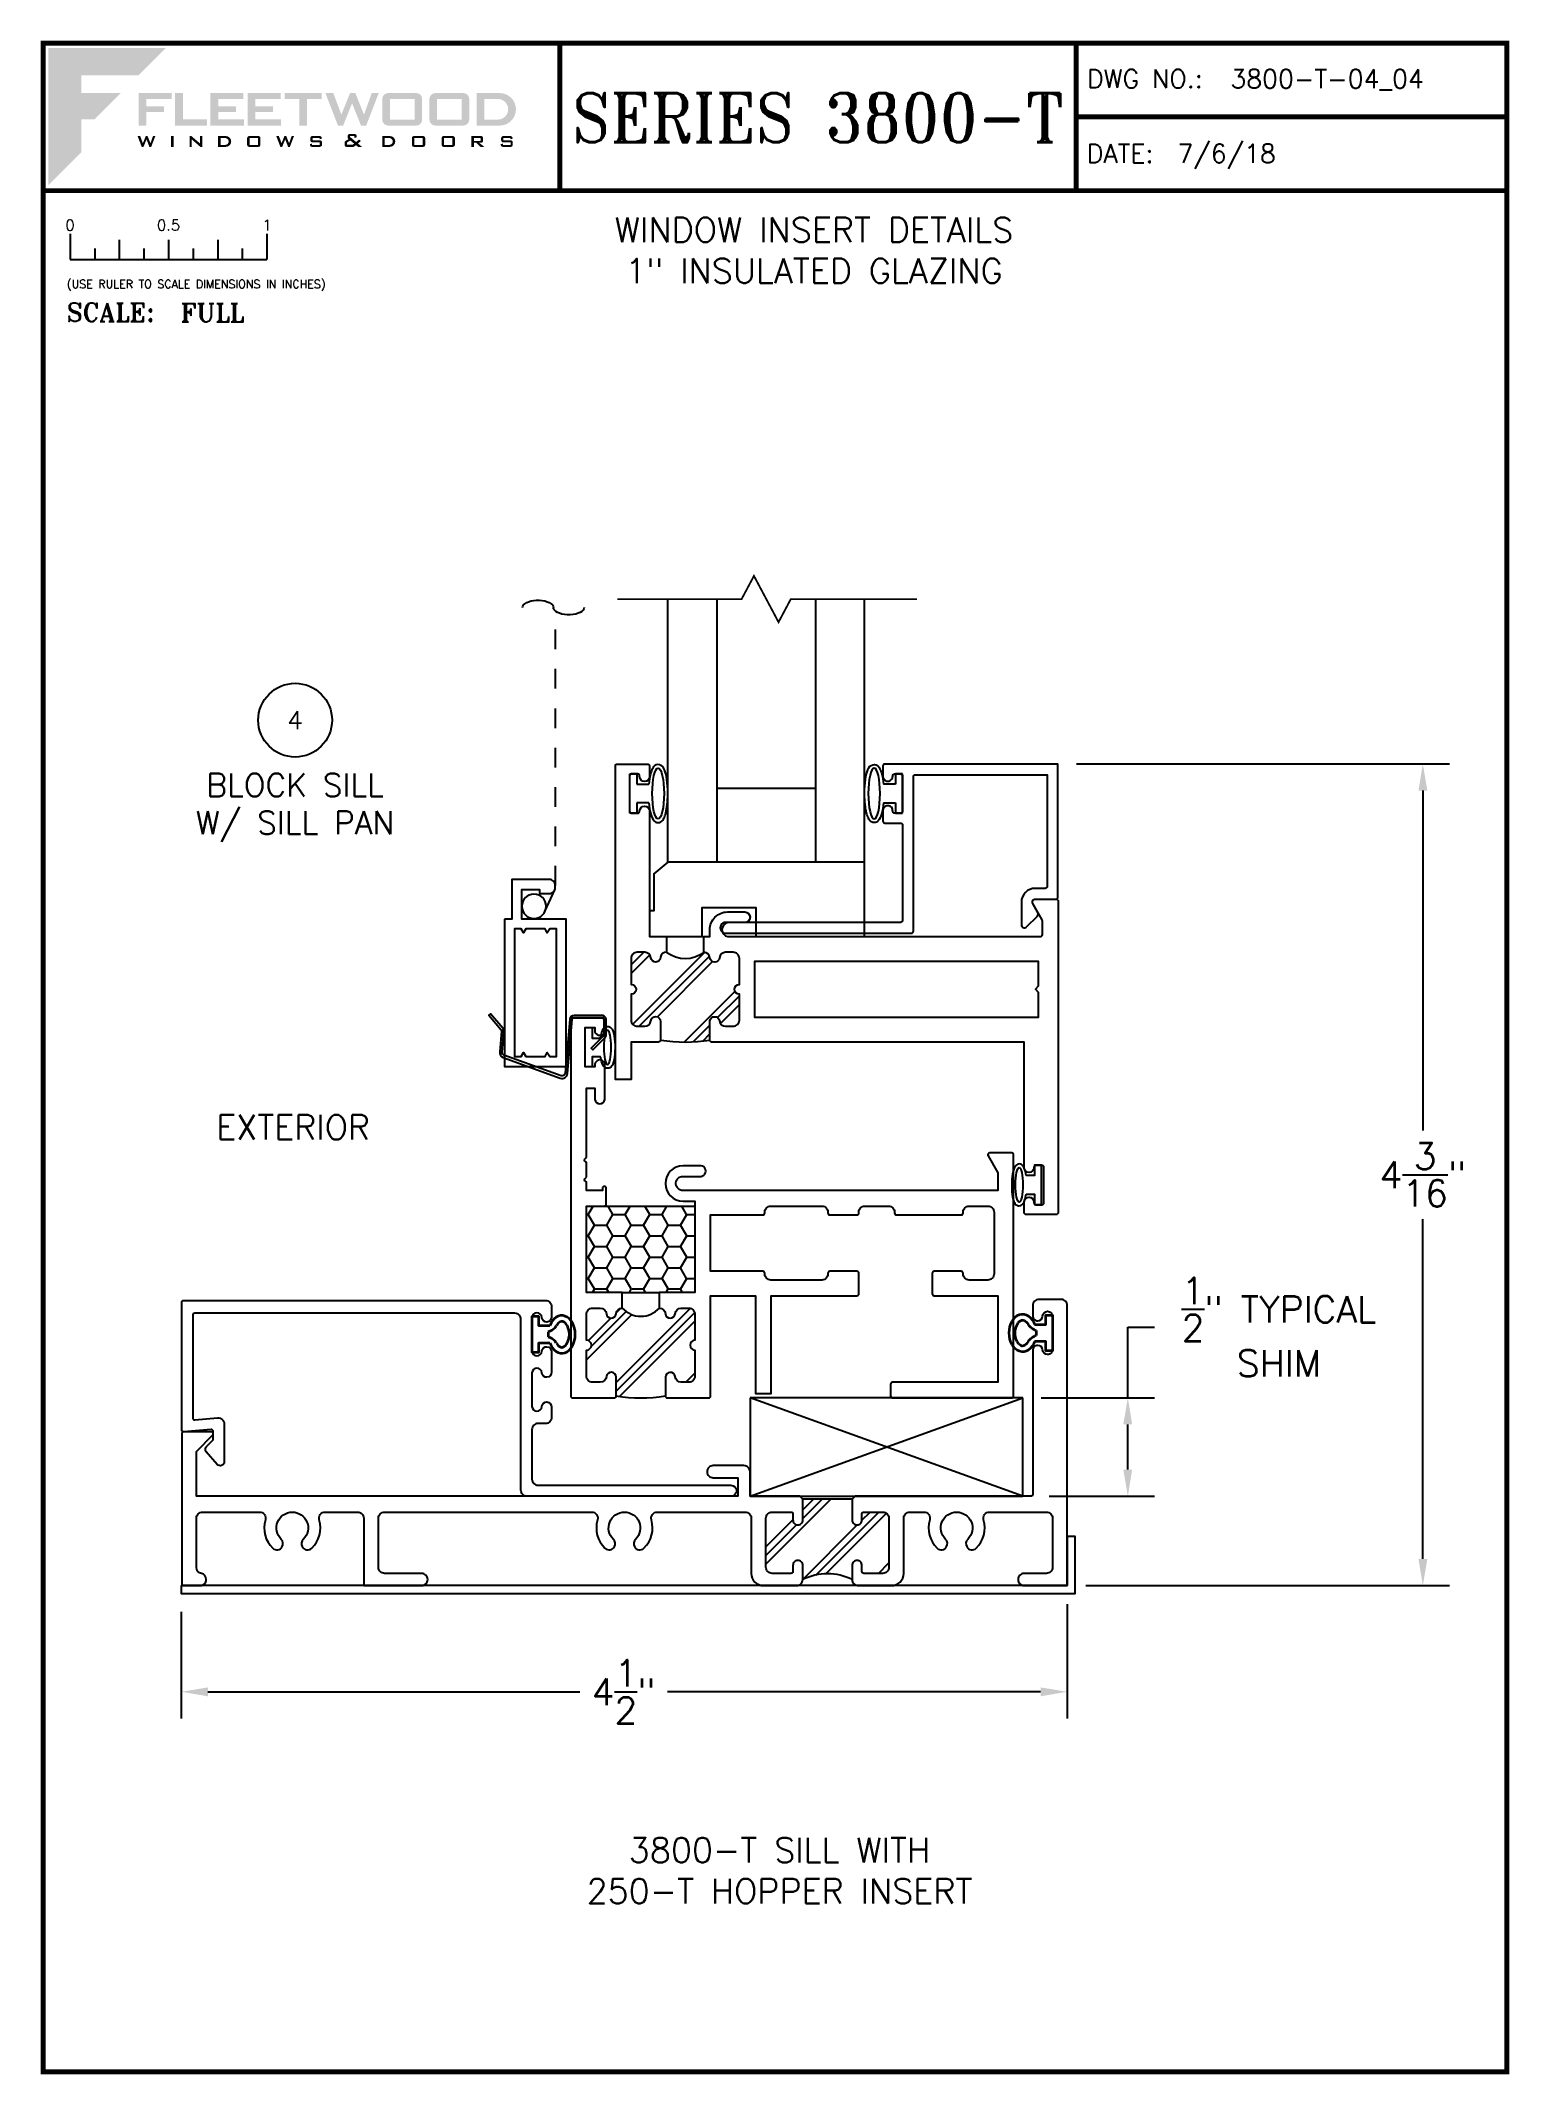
# Paper-space layout 'DETAIL 4' of a CAD drawing. Extents: x 0.3 to 7.8, y 0.1 to 10.4.
# The model-space entities are those that its viewports show. They can reach past a viewport. Long polylines and large blocks are cut down to what shows.
import ezdxf
from ezdxf.enums import TextEntityAlignment as Align

# ---------------------------------------------------------------- set-up
doc = ezdxf.new("R2010")
doc.units = 0
doc.header["$MEASUREMENT"] = 0
doc.linetypes.add('HIDDEN', pattern=[0.375, 0.25, -0.125])
doc.layers.get('0').update_dxf_attribs({"linetype": 'CONTINUOUS'})
doc.layers.get('Defpoints').update_dxf_attribs({"linetype": 'CONTINUOUS'})
for name, color, linetype in [('DIM', 7, 'CONTINUOUS'), ('FRAME', 1, 'CONTINUOUS'), ('GEOMETRY', 1, 'CONTINUOUS'), ('GLASS', 7, 'CONTINUOUS'), ('MISC', 7, 'CONTINUOUS'), ('SCREEN', 5, 'CONTINUOUS'), ('SCREEN_CLIP', 7, 'CONTINUOUS'), ('TEXT', 7, 'CONTINUOUS'), ('VENT', 5, 'CONTINUOUS')]:
    doc.layers.add(name, color=color, linetype=linetype)
doc.layers.add('PROFILE NUMBER', color=150, linetype='CONTINUOUS', lineweight=35)
doc.layers.add('VP', color=40, linetype='CONTINUOUS', plot=False)
doc.layers.get('VP').off()
doc.styles.add('ROMANS', font='romans')
doc.styles.add('ROMANT', font='romant')
doc.styles.add('SIMPLEX-094', font='simplex.shx', dxfattribs={"height": 0.094})
doc.styles.get("Standard").update_dxf_attribs({"font": 'simplex.shx'})
doc.dimstyles.new('FULL SCALE', dxfattribs={"dimscale": 0.75, "dimtxt": 0.18, "dimasz": 0.18, "dimexe": 0.18, "dimexo": 0.125, "dimgap": 0.09, "dimtad": 0, "dimtih": 1, "dimtoh": 1, "dimdec": 4, "dimzin": 0, "dimdsep": 46, "dimlunit": 4, "dimtxsty": 'Standard', "dimcen": 0.09, "dimadec": 0, "dimazin": 0, "dimtfac": 1, "dimtdec": 4, "dimtofl": 0, "dimtmove": 0, "dimatfit": 3, "dimfxl": 0, "dimtolj": 1, "dimtzin": 0, "dimarcsym": 0})

# ---------------------------------------------------------------- blocks, each defined once
blk = doc.blocks.new('*D76')
at = {"color": 0, "lineweight": -2}
for p, q in [((5.564, 6.773), (7.459, 6.773)), ((7.324, 6.638), (7.324, 4.91)), ((7.324, 2.732), (7.324, 4.46)), ((5.611, 2.597), (7.459, 2.597))]:
    blk.add_line(p, q, dxfattribs=at)
at = {"color": 0}
for points in [[(7.302, 6.638), (7.347, 6.638), (7.324, 6.773)], [(7.302, 2.732), (7.347, 2.732), (7.324, 2.597)]]:
    blk.add_solid(points, dxfattribs=at)
at = {"layer": 'Defpoints', "color": 0}
for p in [(5.47, 6.773), (7.324, 6.773), (5.517, 2.597)]:
    blk.add_point(p, dxfattribs=at)
at = {"color": 0, "insert": (7.324, 4.685), "char_height": 0.135, "attachment_point": 5}
blk.add_mtext('\\A1;4{\\H1.000000x;\\S3/16;}"', dxfattribs=at)
blk = doc.blocks.new('sectball')
blk.add_circle((0, 0), 0.125)
blk.add_attdef('NO', text='', height=0.062).set_placement((0, 0), align=Align.MIDDLE_CENTER)
for tag, p in [('LINE1', (0, -0.2588)), ('LINE2', (0, -0.3864)), ('LINE3', (0, -0.5214))]:
    blk.add_attdef(tag, text='', height=0.078).set_placement(p, align=Align.CENTER)
blk = doc.blocks.new('Fleetwood_Logo_6-10-15')
h = blk.add_hatch(color=154)
h.dxf.hatch_style = 1
h.paths.add_polyline_path([(0.2526, -0.0017), (0.0019, -0.0017), (0.0019, -0.2942), (0.0725, -0.2236), (0.0725, -0.1535), (0.1007, -0.1535), (0.1567, -0.0976), (0.0725, -0.0976), (0.0725, -0.0596), (0.1946, -0.0596)])
h = blk.add_hatch(color=251)
h.dxf.hatch_style = 1
h.paths.add_polyline_path([(0.2487, -0.1256), (0.2112, -0.1256), (0.2112, -0.1102), (0.2647, -0.1102), (0.2647, -0.0976), (0.1946, -0.0976), (0.1946, -0.1667), (0.2112, -0.1667), (0.2112, -0.1377), (0.2487, -0.1377)])
h = blk.add_hatch(color=251)
h.dxf.hatch_style = 1
h.paths.add_polyline_path([(0.2886, -0.0976), (0.272, -0.0976), (0.272, -0.1667), (0.3401, -0.1667), (0.3401, -0.1535), (0.2886, -0.1535)])
h = blk.add_hatch(color=251)
h.dxf.hatch_style = 1
h.paths.add_polyline_path([(0.4175, -0.0976), (0.3474, -0.0976), (0.3474, -0.1667), (0.4185, -0.1667), (0.4185, -0.1534), (0.364, -0.1534), (0.364, -0.1377), (0.4015, -0.1377), (0.4015, -0.1256), (0.364, -0.1256), (0.364, -0.1102), (0.4175, -0.1102)])
h = blk.add_hatch(color=251)
h.dxf.hatch_style = 1
h.paths.add_polyline_path([(0.4965, -0.0976), (0.4264, -0.0976), (0.4264, -0.1667), (0.4975, -0.1667), (0.4975, -0.1534), (0.443, -0.1534), (0.443, -0.1377), (0.4804, -0.1377), (0.4804, -0.1256), (0.443, -0.1256), (0.443, -0.1102), (0.4965, -0.1102)])
h = blk.add_hatch(color=251)
h.dxf.hatch_style = 1
h.paths.add_polyline_path([(0.5842, -0.0976), (0.5054, -0.0976), (0.5054, -0.1102), (0.5365, -0.1102), (0.5365, -0.1667), (0.5531, -0.1667), (0.5531, -0.1102), (0.5842, -0.1102)])
h = blk.add_hatch(color=251)
h.dxf.hatch_style = 1
h.paths.add_polyline_path([(0.6089, -0.0976), (0.5921, -0.0976), (0.6188, -0.1667), (0.63, -0.1667), (0.6489, -0.1192), (0.6679, -0.1667), (0.6789, -0.1667), (0.7056, -0.0976), (0.6908, -0.0976), (0.6742, -0.1433), (0.6558, -0.0976), (0.6446, -0.0976), (0.6261, -0.1433)])
h = blk.add_hatch(color=251)
h.dxf.hatch_style = 1
h.paths.add_polyline_path([(0.7853, -0.0976), (0.726, -0.0976, 0.414214), (0.7133, -0.1102), (0.7133, -0.154, 0.414214), (0.726, -0.1667), (0.7853, -0.1667, 0.414214), (0.798, -0.154), (0.798, -0.1102, 0.414214)])
h.paths.add_polyline_path([(0.7819, -0.1102), (0.7819, -0.154), (0.7294, -0.154), (0.7294, -0.1102)], flags=16)
h = blk.add_hatch(color=251)
h.dxf.hatch_style = 1
h.paths.add_polyline_path([(0.8856, -0.0976), (0.8262, -0.0976, 0.414214), (0.8136, -0.1102), (0.8136, -0.154, 0.414214), (0.8262, -0.1667), (0.8856, -0.1667, 0.414214), (0.8982, -0.154), (0.8982, -0.1102, 0.414214)])
h.paths.add_polyline_path([(0.8822, -0.1102), (0.8822, -0.154), (0.8296, -0.154), (0.8296, -0.1102)], flags=16)
h = blk.add_hatch(color=251)
h.dxf.hatch_style = 1
h.paths.add_polyline_path([(0.9632, -0.0976), (0.914, -0.0976), (0.914, -0.1667), (0.9632, -0.1667, 1)])
h.paths.add_polyline_path([(0.9301, -0.1102), (0.9593, -0.1102, -1), (0.9593, -0.154), (0.9301, -0.154)], flags=16)
h = blk.add_hatch(color=7)
h.dxf.hatch_style = 1
h.paths.add_polyline_path([(0.2301, -0.1891), (0.2251, -0.1891), (0.2196, -0.2043), (0.2134, -0.1891), (0.2097, -0.1891), (0.2035, -0.2043), (0.1978, -0.1891), (0.1922, -0.1891), (0.2011, -0.2121), (0.2048, -0.2121), (0.2112, -0.1963), (0.2175, -0.2121), (0.2212, -0.2121)])
h = blk.add_hatch(color=7)
h.dxf.hatch_style = 1
h.paths.add_polyline_path([(0.2691, -0.1891), (0.2637, -0.1891), (0.2637, -0.2118), (0.2637, -0.2121), (0.2691, -0.2121)])
h = blk.add_hatch(color=7)
h.dxf.hatch_style = 1
h.paths.add_polyline_path([(0.3077, -0.1964), (0.3259, -0.2121), (0.3298, -0.2121), (0.3298, -0.1891), (0.325, -0.1891), (0.325, -0.2047), (0.3067, -0.1891), (0.3029, -0.1891), (0.3029, -0.2121), (0.3077, -0.2121)])
h = blk.add_hatch(color=7)
h.dxf.hatch_style = 1
h.paths.add_polyline_path([(0.3801, -0.1891), (0.3637, -0.1891), (0.3637, -0.2121), (0.3801, -0.2121, 1)])
h.paths.add_polyline_path([(0.3691, -0.2079), (0.3691, -0.1933), (0.3788, -0.1933, -1), (0.3788, -0.2079)], flags=16)
h = blk.add_hatch(color=7)
h.dxf.hatch_style = 1
h.paths.add_polyline_path([(0.4537, -0.2079), (0.4537, -0.1933, 0.414214), (0.4495, -0.1891), (0.4297, -0.1891, 0.414214), (0.4255, -0.1933), (0.4255, -0.2079, 0.414214), (0.4297, -0.2121), (0.4495, -0.2121, 0.414214)])
h.paths.add_polyline_path([(0.4308, -0.2079), (0.4308, -0.1933), (0.4484, -0.1933), (0.4484, -0.2079)], flags=16)
h = blk.add_hatch(color=7)
h.dxf.hatch_style = 1
h.paths.add_polyline_path([(0.5253, -0.1891), (0.5203, -0.1891), (0.5148, -0.2043), (0.5087, -0.1891), (0.5049, -0.1891), (0.4988, -0.2043), (0.493, -0.1891), (0.4874, -0.1891), (0.4963, -0.2121), (0.5001, -0.2121), (0.5064, -0.1963), (0.5127, -0.2121), (0.5164, -0.2121)])
h = blk.add_hatch(color=7)
h.dxf.hatch_style = 1
h.paths.add_polyline_path([(0.5801, -0.1891), (0.5643, -0.1891, 0.414214), (0.56, -0.1933), (0.56, -0.1981, 0.414214), (0.5643, -0.2024), (0.58, -0.2024), (0.58, -0.2078), (0.5637, -0.2078), (0.5637, -0.2052), (0.5591, -0.2062), (0.5591, -0.2078, 0.414214), (0.5634, -0.2121), (0.5805, -0.2121, 0.414214), (0.5848, -0.2078), (0.5848, -0.2024, 0.414214), (0.5805, -0.1982), (0.5648, -0.1982), (0.5648, -0.193), (0.5798, -0.193), (0.5798, -0.1958), (0.5843, -0.1948), (0.5843, -0.1933, 0.414214)])
h = blk.add_hatch(color=7)
h.dxf.hatch_style = 1
h.paths.add_polyline_path([(0.645, -0.1913, -0.222262), (0.6447, -0.1906), (0.6447, -0.1892), (0.6535, -0.1892), (0.6535, -0.193), (0.6587, -0.1918), (0.6587, -0.189, 0.414214), (0.6544, -0.1847), (0.6437, -0.1847, 0.414214), (0.6394, -0.189), (0.6394, -0.1922, 0.222262), (0.6407, -0.1948), (0.6415, -0.1955), (0.6345, -0.1998, 0.260684), (0.6329, -0.2027), (0.6329, -0.2078, 0.414214), (0.6372, -0.2121), (0.6514, -0.2121, 0.17577), (0.6536, -0.2113), (0.657, -0.2085), (0.6614, -0.2121), (0.6699, -0.2121), (0.6613, -0.2049), (0.6676, -0.1997), (0.6637, -0.1964), (0.6574, -0.2017)])
h.paths.add_polyline_path([(0.6532, -0.2052), (0.6509, -0.2072, -0.17577), (0.6502, -0.2074), (0.6382, -0.2074), (0.6382, -0.2033, -0.260684), (0.6387, -0.2025), (0.6451, -0.1985)], flags=16)
h = blk.add_hatch(color=7)
h.dxf.hatch_style = 1
h.paths.add_polyline_path([(0.7294, -0.1891), (0.713, -0.1891), (0.713, -0.2121), (0.7294, -0.2121, 1)])
h.paths.add_polyline_path([(0.7184, -0.2079), (0.7184, -0.1933), (0.7281, -0.1933, -1), (0.7281, -0.2079)], flags=16)
h = blk.add_hatch(color=7)
h.dxf.hatch_style = 1
h.paths.add_polyline_path([(0.8045, -0.2079), (0.8045, -0.1933, 0.414214), (0.8003, -0.1891), (0.7805, -0.1891, 0.414214), (0.7763, -0.1933), (0.7763, -0.2079, 0.414214), (0.7805, -0.2121), (0.8003, -0.2121, 0.414214)])
h.paths.add_polyline_path([(0.7816, -0.2079), (0.7816, -0.1933), (0.7992, -0.1933), (0.7992, -0.2079)], flags=16)
h = blk.add_hatch(color=7)
h.dxf.hatch_style = 1
h.paths.add_polyline_path([(0.8678, -0.2079), (0.8678, -0.1933, 0.414214), (0.8636, -0.1891), (0.8438, -0.1891, 0.414214), (0.8396, -0.1933), (0.8396, -0.2079, 0.414214), (0.8438, -0.2121), (0.8636, -0.2121, 0.414214)])
h.paths.add_polyline_path([(0.8449, -0.2079), (0.8449, -0.1933), (0.8624, -0.1933), (0.8624, -0.2079)], flags=16)
h = blk.add_hatch(color=7)
h.dxf.hatch_style = 1
h.paths.add_polyline_path([(0.9277, -0.1993), (0.9277, -0.1933, 0.414214), (0.9235, -0.1891), (0.9028, -0.1891), (0.9028, -0.2121), (0.9082, -0.2121), (0.9082, -0.2035), (0.9131, -0.2035), (0.9224, -0.2121), (0.9303, -0.2121), (0.9197, -0.2035), (0.9235, -0.2035, 0.414214)])
h.paths.add_polyline_path([(0.9082, -0.1993), (0.9082, -0.1933), (0.9214, -0.1933, -0.414214), (0.9224, -0.1943), (0.9224, -0.1983, -0.414214), (0.9214, -0.1993)], flags=16)
h = blk.add_hatch(color=7)
h.dxf.hatch_style = 1
h.paths.add_polyline_path([(0.9867, -0.1982), (0.971, -0.1982), (0.971, -0.193), (0.9859, -0.193), (0.9859, -0.1958), (0.9905, -0.1948), (0.9905, -0.1933, 0.414214), (0.9863, -0.1891), (0.9705, -0.1891, 0.414214), (0.9662, -0.1933), (0.9662, -0.1981, 0.414214), (0.9705, -0.2024), (0.9862, -0.2024), (0.9862, -0.2078), (0.9699, -0.2078), (0.9699, -0.2052), (0.9653, -0.2062), (0.9653, -0.2078, 0.414214), (0.9696, -0.2121), (0.9867, -0.2121, 0.414214), (0.991, -0.2078), (0.991, -0.2024, 0.414214)])
blk = doc.blocks.new('A-SIZE_P')
at = {"const_width": 0.025}
blk.add_lwpolyline([(0.313, 0.125), (7.751, 0.125), (7.751, 10.437), (0.313, 10.437)], close=True, dxfattribs=at)
for points in [[(2.938, 10.437), (2.938, 9.687)], [(5.563, 10.437), (5.563, 9.687)], [(5.563, 10.062), (7.751, 10.062)], [(0.313, 9.687), (7.751, 9.687)]]:
    blk.add_lwpolyline(points, dxfattribs=at)
at = {"xscale": 2.387023416083395, "yscale": 2.387023416083395, "zscale": 2.387023416083395}
blk.add_blockref('Fleetwood_Logo_6-10-15', (0.334, 10.416), dxfattribs=at)
for s, style, p in [('DWG NO.:', 'SIMPLEX-094', (5.617, 10.209)), ('DATE:', 'SIMPLEX-094', (5.616, 9.829)), ('SCALE:', 'ROMANT', (0.433, 9.022))]:
    blk.add_text(s, height=0.094, dxfattribs=dict(style=style)).set_placement(p)
for tag, p, style in [('DWG_NO', (6.346, 10.209), 'SIMPLEX-094'), ('DATE', (6.077, 9.829), 'SIMPLEX-094'), ('SCALE', (1.011, 9.02), 'ROMANT')]:
    blk.add_attdef(tag, p, '', height=0.094, dxfattribs=dict(style=style))
for tag, height, style, width, p, p2 in [('DWG_NO_F', 0.094, 'SIMPLEX-094', 1.745692, (6.347, 10.209), (7.683, 10.209)), ('PRODUCT', 0.25, 'ROMANT', 1.390728, (3.001, 9.934), (5.5, 9.934))]:
    blk.add_attdef(tag, text='', height=height, dxfattribs=dict(style=style, width=width)).set_placement(p, p2, align=Align.FIT)
blk = doc.blocks.new('Full')
for p, q in [((0.137, -0.219), (0.137, -0.35)), ((0.262, -0.294), (0.262, -0.35)), ((0.387, -0.249), (0.387, -0.35)), ((0.512, -0.294), (0.512, -0.35)), ((0.637, -0.249), (0.637, -0.35)), ((0.762, -0.294), (0.762, -0.35)), ((0.887, -0.249), (0.887, -0.35)), ((1.012, -0.294), (1.012, -0.35)), ((1.137, -0.219), (1.137, -0.35)), ((0.137, -0.35), (1.137, -0.35))]:
    blk.add_line(p, q)
for s, p in [('0', (0.137, -0.219)), ('0.5', (0.637, -0.219)), ('1', (1.137, -0.219))]:
    blk.add_text(s, height=0.055).set_placement(p, align=Align.BOTTOM_CENTER)
at = {"style": 'ROMANS'}
blk.add_text('(USE RULER TO SCALE DIMENSIONS IN INCHES)', height=0.04115, dxfattribs=at).set_placement((0.12, -0.495))
blk = doc.blocks.new('*D128')
at = {"color": 0, "lineweight": -2}
for p, q in [((5.825, 3.551), (5.825, 3.911)), ((5.825, 3.911), (5.96, 3.911)), ((5.385, 3.551), (5.96, 3.551)), ((5.825, 3.186), (5.825, 3.416)), ((5.426, 3.051), (5.96, 3.051))]:
    blk.add_line(p, q, dxfattribs=at)
at = {"color": 0}
for points in [[(5.802, 3.416), (5.847, 3.416), (5.825, 3.551)], [(5.802, 3.186), (5.847, 3.186), (5.825, 3.051)]]:
    blk.add_solid(points, dxfattribs=at)
at = {"layer": 'Defpoints', "color": 0}
for p in [(5.291, 3.551), (5.825, 3.551), (5.332, 3.051)]:
    blk.add_point(p, dxfattribs=at)
at = {"color": 0, "insert": (6.593, 3.911), "char_height": 0.135, "attachment_point": 5}
blk.add_mtext('\\A1;{\\H1.000000x;\\S1/2;}" TYPICAL\\PSHIM', dxfattribs=at)
blk = doc.blocks.new('*D129')
at = {"color": 0, "lineweight": -2}
for p, q in [((5.517, 2.503), (5.517, 1.922)), ((1.015, 2.463), (1.015, 1.922)), ((1.15, 2.057), (3.041, 2.057)), ((5.382, 2.057), (3.485, 2.057))]:
    blk.add_line(p, q, dxfattribs=at)
at = {"color": 0}
for points in [[(1.15, 2.079), (1.15, 2.034), (1.015, 2.057)], [(5.382, 2.079), (5.382, 2.034), (5.517, 2.057)]]:
    blk.add_solid(points, dxfattribs=at)
at = {"layer": 'Defpoints', "color": 0}
for p in [(5.517, 2.597), (1.015, 2.557), (5.517, 2.057)]:
    blk.add_point(p, dxfattribs=at)
at = {"color": 0, "insert": (3.263, 2.057), "char_height": 0.135, "attachment_point": 5}
blk.add_mtext('\\A1;4{\\H1.000000x;\\S1/2;}"', dxfattribs=at)
blk = doc.blocks.new('*U93')
at = {"layer": 'GEOMETRY'}
blk.add_lwpolyline([(1.607, 19.51), (1.563, 19.51), (1.563, 19.458), (1.528, 19.458), (1.528, 19.658), (1.563, 19.658), (1.563, 19.605), (1.607, 19.605)], dxfattribs=at)
at = {"layer": 'GEOMETRY', "extrusion": (0, 0, -1)}
blk.add_ellipse((1.642, 19.558), major_axis=(0, 0.0875), ratio=0.216465, dxfattribs=at)
at = {"layer": 'GEOMETRY'}
blk.add_open_spline([(1.607, 19.605), (1.609, 19.62), (1.612, 19.632), (1.618, 19.649), (1.621, 19.656), (1.634, 19.663), (1.638, 19.664), (1.642, 19.664), (1.652, 19.664), (1.659, 19.658), (1.666, 19.649), (1.668, 19.644), (1.675, 19.624), (1.678, 19.606), (1.682, 19.545), (1.679, 19.499), (1.666, 19.466), (1.663, 19.46), (1.647, 19.45), (1.635, 19.451), (1.622, 19.46), (1.62, 19.465), (1.612, 19.479), (1.61, 19.491), (1.607, 19.507), (1.607, 19.509), (1.607, 19.51)], degree=3, knots=[5.253202, 5.253202, 5.253202, 5.253202, 5.797173, 5.797173, 6.160155, 6.160155, 6.283185, 6.283185, 6.283185, 6.559914, 6.559914, 6.836642, 6.836642, 7.54361, 7.54361, 8.941834, 8.941834, 9.296554, 9.296554, 9.572552, 9.572552, 9.848549, 9.848549, 10.398843, 10.398843, 10.454782, 10.454782, 10.454782, 10.454782], dxfattribs=at)
blk = doc.blocks.new('05P72-BLOCK-IG')
h = blk.add_hatch()
h.set_pattern_fill('HONEY', scale=0.5, style=0)
h.paths.add_polyline_path([(0.544, -0.957), (0.083, -0.957), (-0.007, -0.957), (-0.007, -1.396), (0.174, -1.396), (0.363, -1.396), (0.544, -1.396)])
h = blk.add_hatch()
h.set_pattern_fill('PLAST', angle=225, style=0)
h.paths.add_polyline_path([(0.544, -1.689, -1), (0.544, -1.639), (0.544, -1.507, 0.414214), (0.513, -1.476), (0.474, -1.476, 0.38311), (0.443, -1.504, -0.898027), (0.394, -1.504, 0.38311), (0.363, -1.476, -0.436275), (0.174, -1.476, 0.38311), (0.143, -1.504, -0.898027), (0.094, -1.504, 0.38311), (0.063, -1.476), (0.024, -1.476, 0.414214), (-0.007, -1.507), (-0.007, -1.639, -1), (-0.007, -1.689), (-0.007, -1.821, 0.414214), (0.024, -1.852), (0.063, -1.852, 0.38311), (0.094, -1.824, -0.947716), (0.144, -1.827), (0.144, -1.922, 0.08), (0.394, -1.922), (0.394, -1.827, -0.947716), (0.443, -1.824, 0.38311), (0.474, -1.852), (0.513, -1.852, 0.414214), (0.544, -1.821)])
at = {"color": 7}
for p, q in [((0.083, -0.957), (0.544, -0.957)), ((0.174, -1.396), (0.363, -1.396))]:
    blk.add_line(p, q, dxfattribs=at)
for points in [[(0.144, -1.827, 0.947716), (0.094, -1.824, -0.38311), (0.063, -1.852), (0.024, -1.852, -0.414214), (-0.007, -1.821), (-0.007, -1.689, 1), (-0.007, -1.639), (-0.007, -1.507, -0.414214), (0.024, -1.476), (0.063, -1.476, -0.38311), (0.094, -1.504, 0.898027), (0.143, -1.504, -0.38311), (0.174, -1.476), (0.174, -1.396), (-0.007, -1.396), (-0.007, -0.957), (0.083, -0.957, 0.414214), (0.093, -0.947), (0.093, -0.867, 0.414214), (0.083, -0.857), (0.083, -0.857, 0.414214), (0.074, -0.867), (0.074, -0.877), (-0.007, -0.877), (-0.007, -0.838, 0.317837), (-0.01, -0.833, -0.707107), (-0.01, -0.814, 0.317837), (-0.007, -0.81), (-0.007, -0.738, 0.317837), (-0.01, -0.733, -0.707107), (-0.01, -0.714, 0.317837), (-0.007, -0.71), (-0.007, -0.357), (0.036, -0.357), (0.036, -0.416, 0.850302), (0.086, -0.416), (0.086, -0.244, 1.19356), (0.036, -0.244), (0.036, -0.25), (-0.013, -0.25), (-0.013, -0.05), (0.036, -0.05), (0.036, -0.074, 0.596863), (0.086, -0.074), (0.086, -0.01, 0.414214), (0.077, 0), (-0.077, 0, 0.414214), (-0.087, -0.01), (-0.087, -1.922, 0.414214), (-0.077, -1.932), (0.134, -1.932, 0.414214), (0.144, -1.922)], [(1.377, -0.992), (1.377, -0.988, -0.414214), (1.407, -0.957), (1.528, -0.957, -0.414214), (1.559, -0.988), (1.559, -0.992, 0.414214), (1.569, -1.002), (1.897, -1.002, 0.414214), (1.907, -0.992), (1.907, -0.988, -0.414214), (1.937, -0.957), (2.033, -0.957, -0.414214), (2.064, -0.988), (2.064, -1.302, -0.414214), (2.033, -1.333), (1.937, -1.333, -0.414214), (1.907, -1.302), (1.907, -1.298, 0.414214), (1.897, -1.288), (1.76, -1.288, 0.414214), (1.75, -1.298), (1.75, -1.403, 0.414214), (1.76, -1.413), (2.083, -1.413), (2.083, -1.852), (1.548, -1.852, 0.414214), (1.538, -1.862), (1.538, -1.922, 0.414214), (1.548, -1.932), (2.154, -1.932, 0.414214), (2.163, -1.922), (2.163, -0.697, 0.414214), (2.154, -0.687), (2.042, -0.687, 0.57735), (2.034, -0.702), (2.083, -0.788), (2.083, -0.877), (0.476, -0.877, -0.806722), (0.476, -0.806), (0.567, -0.806, 1.178959), (0.567, -0.752), (0.484, -0.752, 1), (0.484, -0.932), (0.544, -0.932), (0.544, -1.396), (0.363, -1.396), (0.363, -1.476, -0.38311), (0.394, -1.504, 0.898027), (0.443, -1.504, -0.38311), (0.474, -1.476), (0.513, -1.476, -0.414214), (0.544, -1.507), (0.544, -1.639, 1), (0.544, -1.689), (0.544, -1.821, -0.414214), (0.513, -1.852), (0.474, -1.852, -0.38311), (0.443, -1.824, 0.947716), (0.394, -1.827), (0.394, -1.922, 0.414214), (0.404, -1.932), (0.614, -1.932, 0.414214), (0.624, -1.922), (0.624, -1.413), (0.851, -1.413), (0.851, -1.909), (0.931, -1.909), (0.931, -1.413), (1.367, -1.413, 0.414214), (1.377, -1.403), (1.377, -1.298, 0.414214), (1.367, -1.288), (1.23, -1.288, 0.414214), (1.22, -1.298), (1.22, -1.302, -0.414214), (1.19, -1.333), (0.929, -1.333, -0.414214), (0.899, -1.302), (0.899, -1.298, 0.414214), (0.889, -1.288), (0.624, -1.288), (0.624, -1.002), (0.889, -1.002, 0.414214), (0.899, -0.992), (0.899, -0.988, -0.414214), (0.929, -0.957), (1.19, -0.957, -0.414214), (1.22, -0.988), (1.22, -0.992, 0.414214), (1.23, -1.002), (1.367, -1.002, 0.414214)]]:
    blk.add_lwpolyline(points, format="xyb", close=True)
for centre, radius, start, end in [((0.269, -1.388), 0.129, 222.8591, 317.1409), ((0.269, -1.146), 0.786, 260.8522, 279.1478)]:
    blk.add_arc(centre, radius, start, end, dxfattribs=at)
blk = doc.blocks.new('05P11-Z-BAR')
h = blk.add_hatch()
h.set_pattern_fill('PLAST', angle=45, style=0)
h.set_pattern_definition([(45, (-0.3846, -1e-07), (-0.176777, 0.176777), []), (45, (-0.4067, 0.0221), (-0.176777, 0.176777), []), (45, (-0.4288, 0.0442), (-0.176777, 0.176777), [])])
h.paths.add_polyline_path([(0.006, 1.12, -0.414214), (-0.018, 1.145, -0.414214), (0.006, 1.17), (0.006, 1.302, 0.414214), (-0.025, 1.333), (-0.063, 1.333, 0.38311), (-0.094, 1.305, -0.947716), (-0.143, 1.308), (-0.143, 1.403, 0.087329), (-0.394, 1.403), (-0.394, 1.308, -1), (-0.443, 1.308, 0.352985), (-0.473, 1.333), (-0.512, 1.333, 0.414214), (-0.544, 1.302), (-0.544, 1.17, -0.414214), (-0.518, 1.145, -0.414214), (-0.544, 1.12), (-0.544, 0.988, 0.414214), (-0.512, 0.957), (-0.474, 0.957, 0.38311), (-0.443, 0.985, -0.898027), (-0.394, 0.985, 0.38311), (-0.363, 0.957, -0.325577), (-0.174, 0.957, 0.363634), (-0.143, 0.982, -0.947716), (-0.094, 0.985, 0.38311), (-0.063, 0.957), (-0.025, 0.957, 0.414214), (0.006, 0.988)])
blk.add_line((-0.087, 0.877), (-0.087, 0.877))
for points in [[(-2.164, 2.28, -0.414214), (-2.154, 2.29), (-2.001, 2.29, -0.414214), (-1.991, 2.28), (-1.991, 2.226, -1), (-2.041, 2.226), (-2.041, 2.23, 0.414214), (-2.051, 2.24), (-2.081, 2.24, 0.414214), (-2.091, 2.23), (-2.091, 2.05, 0.414214), (-2.081, 2.04), (-2.051, 2.04, 0.414214), (-2.041, 2.05), (-2.041, 2.051, -1), (-1.991, 2.051), (-1.991, 1.413), (-0.403, 1.413, -0.414214), (-0.394, 1.403), (-0.394, 1.306, -0.888834), (-0.443, 1.306, 0.377258), (-0.474, 1.333), (-0.512, 1.333, 0.414214), (-0.544, 1.302), (-0.544, 1.17, -1), (-0.544, 1.12), (-0.544, 0.988, 0.414214), (-0.512, 0.957), (-0.474, 0.957, 0.383109), (-0.443, 0.985, -0.898027), (-0.394, 0.985, 0.38311), (-0.363, 0.957), (-0.363, 0.877), (-0.394, 0.877), (-0.394, 0.842, -0.414214), (-0.483, 0.752), (-0.571, 0.752, -1), (-0.571, 0.806), (-0.486, 0.806, 0.859155), (-0.486, 0.877), (-2.074, 0.877, 0.414214), (-2.084, 0.867), (-2.084, 0.797, 0.131652), (-2.082, 0.792), (-2.035, 0.709, -0.577353), (-2.048, 0.687), (-2.154, 0.687, -0.414214), (-2.164, 0.697), (-2.164, 2.28)], [(-0.025, 0.957, 0.414214), (0.006, 0.988), (0.006, 1.12, -1), (0.006, 1.17), (0.006, 1.302, 0.414214), (-0.025, 1.333), (-0.063, 1.333, 0.38311), (-0.094, 1.305, -0.947716), (-0.143, 1.308), (-0.143, 1.403, -0.414214), (-0.133, 1.413), (0.006, 1.413), (0.006, 1.603), (0.086, 1.603), (0.086, 0.01, -0.414214), (0.077, 0), (-0.077, 0, -0.414214), (-0.087, 0.01), (-0.087, 0.064, -1), (-0.037, 0.064), (-0.037, 0.06, 0.414214), (-0.027, 0.05), (0.003, 0.05, 0.414214), (0.014, 0.06), (0.014, 0.24, 0.414214), (0.003, 0.25), (-0.027, 0.25, 0.414214), (-0.037, 0.24), (-0.037, 0.239, -1), (-0.087, 0.239), (-0.087, 0.877), (-0.174, 0.877), (-0.174, 0.957, 0.363634), (-0.143, 0.982, -0.947716), (-0.094, 0.985, 0.38311), (-0.063, 0.957), (-0.025, 0.957)]]:
    blk.add_lwpolyline(points, format="xyb")
blk.add_lwpolyline([(-2.063, 1.16), (-2.063, 1.288), (-0.623, 1.288), (-0.623, 1.002), (-2.063, 1.002), (-2.063, 1.129), (-2.048, 1.145)], close=True)
at = {"color": 7}
for centre, radius, start, end in [((-0.269, 0.638), 0.775, 80.7195, 99.2805), ((-0.269, 0.828), 0.16, 53.9319, 126.0681)]:
    blk.add_arc(centre, radius, start, end, dxfattribs=at)
blk = doc.blocks.new('*U92')
at = {"layer": 'GEOMETRY'}
blk.add_lwpolyline([(1.45, 19.51), (1.493, 19.51), (1.493, 19.458), (1.528, 19.458), (1.528, 19.658), (1.493, 19.658), (1.493, 19.605), (1.45, 19.605)], dxfattribs=at)
blk.add_ellipse((1.415, 19.558), major_axis=(0, 0.0875), ratio=0.216465, dxfattribs=at)
blk.add_open_spline([(1.45, 19.605), (1.448, 19.62), (1.445, 19.632), (1.438, 19.649), (1.436, 19.656), (1.423, 19.663), (1.419, 19.664), (1.415, 19.664), (1.405, 19.664), (1.398, 19.658), (1.391, 19.649), (1.389, 19.644), (1.382, 19.624), (1.379, 19.606), (1.375, 19.545), (1.377, 19.499), (1.391, 19.466), (1.393, 19.46), (1.409, 19.45), (1.422, 19.451), (1.435, 19.46), (1.437, 19.465), (1.444, 19.479), (1.447, 19.491), (1.449, 19.507), (1.45, 19.509), (1.45, 19.51)], degree=3, knots=[5.253202, 5.253202, 5.253202, 5.253202, 5.797173, 5.797173, 6.160155, 6.160155, 6.283185, 6.283185, 6.283185, 6.559914, 6.559914, 6.836642, 6.836642, 7.54361, 7.54361, 8.941834, 8.941834, 9.296554, 9.296554, 9.572552, 9.572552, 9.848549, 9.848549, 10.398843, 10.398843, 10.454782, 10.454782, 10.454782, 10.454782], dxfattribs=at)
blk = doc.blocks.new('05P09-1in_GLASS_STOP')
for p, q in [((-1.338, 0.25), (-1.373, 0.25)), ((-1.373, 0.25), (-1.373, 0.05)), ((-1.338, 0.197), (-1.338, 0.25)), ((-0.022, 0.197), (-0.022, 0.25)), ((-0.022, 0.25), (0.013, 0.25)), ((0.013, 0.25), (0.013, 0.05)), ((-1.276, 0.197), (-1.338, 0.197)), ((-0.084, 0.197), (-0.022, 0.197)), ((-1.373, 0.05), (-1.338, 0.05)), ((-1.338, 0.05), (-1.338, 0.102)), ((-1.338, 0.102), (-1.276, 0.102)), ((-0.022, 0.102), (-0.084, 0.102)), ((-0.022, 0.05), (-0.022, 0.102)), ((0.013, 0.05), (-0.022, 0.05))]:
    blk.add_line(p, q)
blk.add_lwpolyline([(-2.035, 0.709, -0.57735), (-2.047, 0.687), (-2.153, 0.687, 0.414214), (-2.163, 0.677), (-2.163, 0), (-1.283, 0, 0.414214), (-1.273, 0.01), (-1.273, 0.062, 0.414214), (-1.298, 0.087, 0.435311), (-1.323, 0.061, -0.435311), (-1.333, 0.05), (-1.363, 0.05, -0.414214), (-1.373, 0.06), (-1.373, 0.24, -0.414214), (-1.363, 0.25), (-1.333, 0.25, -0.435311), (-1.323, 0.239, 0.435311), (-1.298, 0.212, 0.414214), (-1.273, 0.237), (-1.273, 0.29, 0.414214), (-1.283, 0.3), (-1.363, 0.3, -0.414214), (-1.373, 0.31), (-1.373, 0.795, -0.414214), (-1.363, 0.805), (-0.474, 0.805, 0.414214), (-0.447, 0.832), (-0.447, 0.833, 0.414214), (-0.474, 0.86), (-1.418, 0.86, 0.414214), (-1.428, 0.85), (-1.428, 0.065, -0.414214), (-1.438, 0.055), (-2.108, 0.055), (-2.108, 0.622, -0.414214), (-2.098, 0.632), (-2.047, 0.632, 0.414214), (-1.977, 0.702), (-1.977, 0.817, 0.668179), (-2.003, 0.828), (-2.058, 0.773, 0.339454), (-2.06, 0.755)], format="xyb", close=True)
at = {"extrusion": (0, 0, -1)}
blk.add_ellipse((-1.229, 0.15), major_axis=(0, 0.129), ratio=0.232303, dxfattribs=at)
blk.add_ellipse((-0.131, 0.15), major_axis=(0, 0.129), ratio=0.232303)
for points in [[(-1.276, 0.197), (-1.274, 0.219), (-1.271, 0.239), (-1.262, 0.269), (-1.258, 0.28), (-1.245, 0.294), (-1.237, 0.298), (-1.229, 0.298), (-1.218, 0.298), (-1.21, 0.292), (-1.201, 0.279), (-1.197, 0.272), (-1.187, 0.244), (-1.183, 0.215), (-1.178, 0.136), (-1.182, 0.085), (-1.194, 0.034), (-1.198, 0.022), (-1.214, 0.005), (-1.228, 0), (-1.249, 0.008), (-1.254, 0.016), (-1.262, 0.032), (-1.265, 0.041), (-1.272, 0.067), (-1.274, 0.084), (-1.276, 0.102)], [(-0.084, 0.197), (-0.086, 0.219), (-0.089, 0.239), (-0.098, 0.269), (-0.102, 0.28), (-0.115, 0.294), (-0.123, 0.298), (-0.131, 0.298), (-0.142, 0.298), (-0.15, 0.292), (-0.159, 0.279), (-0.163, 0.272), (-0.173, 0.244), (-0.177, 0.215), (-0.182, 0.136), (-0.178, 0.085), (-0.166, 0.034), (-0.162, 0.022), (-0.146, 0.005), (-0.132, 0), (-0.111, 0.008), (-0.106, 0.016), (-0.098, 0.032), (-0.095, 0.041), (-0.088, 0.067), (-0.086, 0.084), (-0.084, 0.102)]]:
    blk.add_open_spline(points, degree=3, knots=[5.075676, 5.075676, 5.075676, 5.075676, 5.596595, 5.596595, 6.055763, 6.055763, 6.283185, 6.283185, 6.283185, 6.572914, 6.572914, 6.862642, 6.862642, 7.608886, 7.608886, 8.676451, 8.676451, 9.18434, 9.18434, 9.518242, 9.518242, 9.852144, 9.852144, 10.186046, 10.186046, 10.631436, 10.631436, 10.631436, 10.631436])
blk = doc.blocks.new('114-FLAT_SCREEN')
blk.add_line((0.142, 0.603), (0.142, 0.602))
at = {"linetype": 'HIDDEN'}
blk.add_line((0.194, 0.481), (0.144, 0.59), dxfattribs=at)
blk.add_lwpolyline([(0.399, 0.442), (0.399, -0.307), (0.087, -0.307), (0.087, 0.442), (0.312, 0.442), (0.312, 0.593), (0.222, 0.593), (0.222, 0.572), (0.172, 0.572, -0.414214), (0.142, 0.602), (0.142, 0.613, -0.414214), (0.172, 0.643), (0.362, 0.643), (0.362, 0.442)], format="xyb", close=True)
blk.add_lwpolyline([(0.292, -0.257), (0.193, -0.257), (0.182, -0.237), (0.17, -0.257), (0.136, -0.257), (0.136, 0.392), (0.17, 0.392), (0.182, 0.372), (0.193, 0.392), (0.292, 0.392), (0.303, 0.372), (0.315, 0.392), (0.348, 0.392), (0.348, -0.257), (0.315, -0.257), (0.303, -0.237)], close=True)
blk.add_circle((0.25, 0.507), 0.0618)
blk = doc.blocks.new('*U181')
at = {"layer": 'PROFILE NUMBER', "color": 5}
for p, q in [((-0.016, 0.092), (-0.013, 0.083)), ((-0.013, 0.083), (0.013, 0.083)), ((0.013, 0.083), (0.016, 0.092))]:
    blk.add_line(p, q, dxfattribs=at)
blk.add_lwpolyline([(-0.043, 0.091), (-0.043, 0.034), (-0.09, 0.034), (-0.09, 0), (0.09, 0), (0.09, 0.034), (0.043, 0.034), (0.043, 0.091)], dxfattribs=at)
for centre, start, end in [((-0.073, 0.071), 19.8289, 61.175), ((0.073, 0.071), 118.7633, 160.1945)]:
    blk.add_arc(centre, 0.06, start, end, dxfattribs=at)
blk.add_ellipse((0, 0.152), major_axis=(-0.0958, 0), ratio=0.712114, start_param=2.033109, end_param=7.391692, dxfattribs=at)
blk.add_open_spline([(0.044, 0.124), (0.053, 0.129), (0.059, 0.135), (0.069, 0.15), (0.068, 0.157), (0.049, 0.179), (0.027, 0.189), (-0.021, 0.191), (-0.045, 0.181), (-0.067, 0.16), (-0.068, 0.152), (-0.061, 0.137), (-0.054, 0.129), (-0.044, 0.124)], degree=3, knots=[2.2211, 2.2211, 2.2211, 2.2211, 2.727733, 2.727733, 3.7005, 3.7005, 4.673268, 4.673268, 5.646035, 5.646035, 6.618803, 6.618803, 7.203997, 7.203997, 7.203997, 7.203997], dxfattribs=at)
blk = doc.blocks.new('3809 BLOCK FRAME')
h = blk.add_hatch()
h.set_pattern_fill('PLAST', color=256, angle=45, style=0)
h.set_pattern_definition([(45, (-4.25098, -6.643), (-0.176777, 0.176777), []), (45, (-4.27308, -6.6209), (-0.176777, 0.176777), []), (45, (-4.29517, -6.5988), (-0.176777, 0.176777), [])])
edge = h.paths.add_edge_path()
edge.add_arc((-0.937, 0.093), 0.031, 270, 360, ccw=False)
edge.add_line((-0.937, 0.062), (-1.033, 0.062))
edge.add_arc((-1.033, 0.072), 0.01, 180, 270, ccw=False)
edge.add_line((-1.043, 0.072), (-1.043, 0.103))
edge.add_arc((-1.068, 0.103), 0.025, 360, 450)
edge.add_arc((-1.068, 0.103), 0.025, 90, 180)
edge.add_line((-1.093, 0.103), (-1.093, 0.031))
edge.add_arc((-1.218, -0.221), 0.281, 63.5092, 116.4908)
edge.add_line((-1.344, 0.031), (-1.344, 0.103))
edge.add_arc((-1.369, 0.103), 0.025, 0, 90)
edge.add_arc((-1.369, 0.103), 0.025, 90, 180)
edge.add_line((-1.394, 0.103), (-1.394, 0.072))
edge.add_arc((-1.404, 0.072), 0.01, 270, 360, ccw=False)
edge.add_line((-1.404, 0.062), (-1.5, 0.062))
edge.add_arc((-1.5, 0.093), 0.031, 180, 270, ccw=False)
edge.add_line((-1.531, 0.093), (-1.531, 0.343))
edge.add_arc((-1.5, 0.343), 0.031, 90, 180, ccw=False)
edge.add_line((-1.5, 0.374), (-1.404, 0.374))
edge.add_arc((-1.404, 0.364), 0.01, 0, 90, ccw=False)
edge.add_line((-1.394, 0.364), (-1.394, 0.333))
edge.add_arc((-1.369, 0.333), 0.025, 180, 270)
edge.add_arc((-1.369, 0.333), 0.025, 270, 360)
edge.add_line((-1.344, 0.333), (-1.344, 0.439))
edge.add_line((-1.344, 0.439), (-1.093, 0.439))
edge.add_line((-1.093, 0.439), (-1.093, 0.333))
edge.add_arc((-1.068, 0.333), 0.025, 180, 270)
edge.add_arc((-1.068, 0.333), 0.025, 270, 360)
edge.add_line((-1.043, 0.333), (-1.043, 0.364))
edge.add_arc((-1.033, 0.364), 0.01, 90, 180, ccw=False)
edge.add_line((-1.033, 0.374), (-0.937, 0.374))
edge.add_arc((-0.937, 0.343), 0.031, 0, 90, ccw=False)
edge.add_line((-0.906, 0.343), (-0.906, 0.093))
blk.add_line((-1.093, 0.439), (-1.344, 0.439))
for points in [[(-1.093, 0.439), (-1.093, 0.333, 0.414214), (-1.068, 0.308, 0.414214), (-1.043, 0.333), (-1.043, 0.364, -0.414214), (-1.033, 0.374), (-0.937, 0.374, -0.414214), (-0.906, 0.343), (-0.906, 0.093, -0.414214), (-0.937, 0.062), (-1.033, 0.062, -0.414214), (-1.043, 0.072), (-1.043, 0.103, 0.414214), (-1.068, 0.128), (-1.068, 0.128, 0.414214), (-1.093, 0.103), (-1.093, 0.031, 0.414214), (-1.062, 0), (-0.893, 0, 0.414214), (-0.831, 0.062), (-0.831, 0.343, -0.414214), (-0.8, 0.374), (-0.729, 0.374, -0.5024), (-0.699, 0.334, 0.280293), (-0.661, 0.19, 0.498955), (-0.613, 0.198), (-0.613, 0.198, 0.334263), (-0.618, 0.235, -2.470836), (-0.506, 0.235, 0.334263), (-0.511, 0.198, 0.498955), (-0.463, 0.19, 0.280293), (-0.425, 0.334, -0.5024), (-0.395, 0.374), (-0.106, 0.374, -0.414214), (-0.075, 0.343), (-0.075, 0.093, -0.414214), (-0.106, 0.062), (-0.219, 0.062, 0.414214), (-0.25, 0.031, 0.414214), (-0.219, 0), (0, 0), (0, 1.423, 0.414214), (-0.031, 1.454), (-0.144, 1.454, 0.414214), (-0.175, 1.423), (-0.175, 1.371, 0.414214), (-0.15, 1.346), (-0.15, 1.346, 0.399638), (-0.125, 1.37, -0.399638), (-0.1, 1.394), (-0.1, 1.394, -0.414214), (-0.075, 1.369), (-0.075, 1.199, -0.414214), (-0.1, 1.174), (-0.1, 1.174, -0.399638), (-0.125, 1.198, 0.399638), (-0.15, 1.221, 0.414214), (-0.175, 1.196), (-0.175, 0.464, -0.414214), (-0.185, 0.454), (-1.078, 0.454), (-1.093, 0.439)], [(-1.344, 0.439), (-1.344, 0.439), (-1.359, 0.454), (-1.612, 0.454), (-1.612, 0.579, 0.414214), (-1.643, 0.61), (-1.799, 0.61, 0.414214), (-1.83, 0.579, 0.414214), (-1.799, 0.548), (-1.674, 0.548), (-1.674, 0.454), (-4.425, 0.454), (-4.425, 0.678, -0.198912), (-4.422, 0.685), (-4.343, 0.764, 0.668179), (-4.35, 0.781), (-4.49, 0.781, 0.414214), (-4.5, 0.771), (-4.5, 0.01, 0.414214), (-4.49, 0), (-4.406, 0, 0.414214), (-4.375, 0.031, 0.358249), (-4.4, 0.061, -0.358249), (-4.425, 0.092), (-4.425, 0.343, -0.414214), (-4.394, 0.374), (-4.105, 0.374, -0.5024), (-4.075, 0.334, 0.280293), (-4.037, 0.19, 0.498955), (-3.989, 0.198, 0.334263), (-3.994, 0.235, -2.470836), (-3.882, 0.235, 0.334263), (-3.887, 0.198, 0.498955), (-3.839, 0.19, 0.280293), (-3.801, 0.334, -0.5024), (-3.771, 0.374), (-3.606, 0.374, -0.414214), (-3.575, 0.343), (-3.575, 0), (-3.281, 0, 0.414214), (-3.25, 0.031, 0.414214), (-3.281, 0.062), (-3.469, 0.062, -0.414214), (-3.5, 0.093), (-3.5, 0.343, -0.414214), (-3.469, 0.374), (-2.417, 0.374, -0.5024), (-2.387, 0.334, 0.280293), (-2.349, 0.19, 0.498955), (-2.301, 0.198, 0.334263), (-2.306, 0.235, -2.470836), (-2.194, 0.235, 0.334263), (-2.199, 0.198, 0.498955), (-2.151, 0.19, 0.280293), (-2.113, 0.334, -0.5024), (-2.083, 0.374), (-1.637, 0.374, -0.414214), (-1.606, 0.343), (-1.606, 0.062, 0.414214), (-1.544, 0), (-1.375, 0, 0.414214), (-1.344, 0.031), (-1.344, 0.103, 0.414214), (-1.369, 0.128, 0.414214), (-1.394, 0.103), (-1.394, 0.072, -0.414214), (-1.404, 0.062), (-1.5, 0.062, -0.414214), (-1.531, 0.093), (-1.531, 0.343, -0.414214), (-1.5, 0.374), (-1.404, 0.374, -0.414214), (-1.394, 0.364), (-1.394, 0.333, 0.414214), (-1.369, 0.308, 0.414214), (-1.344, 0.333), (-1.344, 0.439)]]:
    blk.add_lwpolyline(points, format="xyb")
blk.add_arc((-1.218, -0.221), 0.281, 63.5092, 116.4908)
blk = doc.blocks.new('3810_2p25in_Insert_Glass_Stop')
blk.add_lwpolyline([(1.82, 0.582, 0.975), (1.77, 0.581), (1.77, 0.411, 0.975), (1.82, 0.41, -0.975), (1.87, 0.408), (1.87, 0.303, -0.975), (1.82, 0.301, 0.975), (1.77, 0.3), (1.77, 0.13, 0.975), (1.82, 0.129, -0.975), (1.87, 0.127), (1.87, 0.074, -0.414214), (1.839, 0.043), (1.801, 0.043, 0.414214), (1.77, 0.012), (1.77, -0.24, 0.414214), (1.801, -0.271), (2.781, -0.271, -1), (2.781, -0.327), (1.745, -0.327, -0.414214), (1.714, -0.296), (1.714, 0.572, 0.414214), (1.683, 0.603), (0.056, 0.603, 0.414214), (0.046, 0.593), (0.046, 0.071, 0.440011), (0.057, 0.061), (0.172, 0.071, -0.440011), (0.206, 0.04), (0.206, -0.152, -0.691708), (0.171, -0.165), (0.115, -0.101, -0.395486), (0.116, -0.074), (0.147, -0.043, 0.198912), (0.15, -0.036), (0.15, 0.002, 0.440011), (0.139, 0.012), (0.001, 0, -0.440011), (-0.01, 0.01), (-0.01, 0.658, -0.414214), (0, 0.668), (1.839, 0.668, -0.414214), (1.87, 0.637), (1.87, 0.584, -0.975)], format="xyb", close=True)

msp = doc.modelspace()

# ---------------------------------------------------------------- linework, layer by layer
msp.add_line((5.833, 10.259), (5.833, 10.759))
at = {"layer": 'GLASS', "linetype": 'Continuous'}
for p, q in [((4.029, 13.482), (4.029, 14.819)), ((4.278, 14.819), (4.278, 13.482)), ((4.781, 13.482), (4.781, 14.819)), ((5.029, 13.482), (5.029, 14.819)), ((4.781, 13.857), (4.278, 13.857))]:
    msp.add_line(p, q, dxfattribs=at)
at = {"layer": 'GLASS', "color": 7, "linetype": 'Continuous'}
msp.add_line((4.029, 13.483), (4.029, 14.819), dxfattribs=at)
at = {"layer": 'GLASS'}
for p, q in [((4.447, 10.259), (5.833, 10.759)), ((4.447, 10.759), (4.447, 10.259)), ((5.833, 10.759), (4.447, 10.759)), ((5.833, 10.259), (4.447, 10.759)), ((4.447, 10.259), (5.833, 10.259))]:
    msp.add_line(p, q, dxfattribs=at)
at = {"layer": 'GLASS', "const_width": 0.0094}
msp.add_lwpolyline([(3.773, 14.819), (4.404, 14.819), (4.467, 14.937), (4.592, 14.702), (4.654, 14.819), (5.295, 14.819)], dxfattribs=at)
at = {"layer": 'MISC'}
msp.add_lwpolyline([(3.992, 13.105), (4.204, 13.105), (4.204, 13.251), (4.476, 13.251), (4.476, 13.105), (5.029, 13.105), (5.029, 13.482), (4.029, 13.482), (3.959, 13.422), (3.959, 13.235), (3.935, 13.235)], dxfattribs=at)
msp.add_lwpolyline([(1.557, 9.805), (1.557, 9.765), (6.099, 9.765), (6.099, 10.055), (6.059, 10.055), (6.059, 9.805)], close=True, dxfattribs=at)
at = {"layer": 'SCREEN', "linetype": 'HIDDEN', "ltscale": 0.25}
msp.add_line((3.458, 13.364), (3.458, 14.758), dxfattribs=at)
at = {"layer": 'SCREEN', "flags": 128}
for points in [[(3.291, 14.776), (3.292, 14.783), (3.296, 14.79), (3.303, 14.796), (3.312, 14.802), (3.322, 14.806), (3.335, 14.81), (3.348, 14.812), (3.362, 14.814), (3.377, 14.814), (3.391, 14.812), (3.404, 14.81), (3.417, 14.806), (3.427, 14.802), (3.436, 14.796), (3.443, 14.79), (3.447, 14.783), (3.448, 14.776)], [(3.605, 14.776), (3.603, 14.77), (3.599, 14.763), (3.593, 14.757), (3.584, 14.751), (3.573, 14.747), (3.561, 14.743), (3.548, 14.741), (3.533, 14.739), (3.519, 14.739), (3.505, 14.741), (3.491, 14.743), (3.479, 14.747), (3.468, 14.751), (3.46, 14.757), (3.453, 14.763), (3.449, 14.77), (3.448, 14.776)]]:
    msp.add_lwpolyline(points, dxfattribs=at)
at = {"layer": 'SCREEN_CLIP'}
msp.add_lwpolyline([(3.694, 12.691, -0.414214), (3.704, 12.681), (3.704, 12.605, -0.198912), (3.701, 12.598), (3.64, 12.537), (3.649, 12.529), (3.709, 12.59, 0.198912), (3.716, 12.605), (3.716, 12.681, 0.414214), (3.694, 12.703), (3.553, 12.703, 0.388879), (3.531, 12.683), (3.507, 12.409, -0.493145), (3.487, 12.396), (3.196, 12.501, -0.339454), (3.187, 12.517), (3.196, 12.622, 0.198912), (3.191, 12.638), (3.129, 12.711), (3.12, 12.704), (3.182, 12.63, -0.198912), (3.184, 12.623), (3.175, 12.518, 0.339454), (3.192, 12.49), (3.483, 12.384, 0.493145), (3.519, 12.408), (3.543, 12.682, -0.388879), (3.553, 12.691)], format="xyb", close=True, dxfattribs=at)

# ---------------------------------------------------------------- block references
at = {"layer": 'DIM'}
for name, p in [('*U93', (2.081, -7.017)), ('*U92', (4.4, -7.716))]:
    msp.add_blockref(name, p, dxfattribs=at)
at = {"layer": 'FRAME'}
for name, p in [('05P72-BLOCK-IG', (3.623, 12.691)), ('3809 BLOCK FRAME', (6.059, 9.805)), ('3810_2p25in_Insert_Glass_Stop', (1.569, 10.586))]:
    msp.add_blockref(name, p, dxfattribs=at)
at = {"layer": 'SCREEN', "xscale": -1}
msp.add_blockref('114-FLAT_SCREEN', (3.599, 12.751), dxfattribs=at)
at = {"layer": 'TEXT', "rotation": 270}
msp.add_blockref('*U181', (3.339, 11.082), dxfattribs=at)
at = {"layer": 'TEXT', "xscale": -1, "rotation": 90}
msp.add_blockref('*U181', (5.984, 11.089), dxfattribs=at)
at = {"layer": 'VENT', "rotation": 180}
for name in ['05P11-Z-BAR', '05P09-1in_GLASS_STOP']:
    msp.add_blockref(name, (3.849, 13.981), dxfattribs=at)

psp = doc.layouts.new('DETAIL 4')

# ---------------------------------------------------------------- block references
ref = psp.add_blockref('A-SIZE_P', (0, 0))
ref.add_attrib('DATE', '7/6/18', (6.077412, 9.828844), dxfattribs={"height": 0.094, "style": 'SIMPLEX-094'})
ref.add_attrib('SCALE', 'FULL', (1.011009, 9.020349), dxfattribs={"height": 0.094, "style": 'ROMANT'})
ref.add_attrib('PRODUCT', 'SERIES 3800-T', dxfattribs={"height": 0.25, "style": 'ROMANT', "width": 0.807692}).set_placement((3.0005, 9.933516), (5.5005, 9.933516), align=Align.FIT)
ref.add_attrib('DWG_NO', '3800-T-04_04', (6.346342, 10.208791), dxfattribs={"height": 0.094, "style": 'SIMPLEX-094'})
psp.add_blockref('Full', (0.313, 9.687))
at = {"layer": 'TEXT', "xscale": 1.5, "yscale": 1.5, "zscale": 1.5}
psp.add_blockref('sectball', (1.593539, 6.995635), dxfattribs=at).add_auto_attribs({'NO': '4', 'LINE1': 'BLOCK SILL', 'LINE2': 'W/ SILL PAN'})

# ---------------------------------------------------------------- texts
at = {"layer": 'TEXT', "color": 7}
psp.add_text('EXTERIOR', height=0.125, dxfattribs=at).set_placement((1.19257, 4.86417))
at = {"layer": 'TEXT', "color": 7, "char_height": 0.125, "attachment_point": 5}
for s, insert, width in [('WINDOW INSERT DETAILS\\P1" INSULATED GLAZING', (4.230264, 9.383784), 2.37843137), ('3800-T SILL WITH\\P250-T HOPPER INSERT', (4.054746, 1.148053), 5.1485)]:
    psp.add_mtext(s, dxfattribs=dict(at, insert=insert, width=width))

# ---------------------------------------------------------------- dimensions: what is measured, and where the dimension line sits
dim = psp.add_linear_dim(base=(7.324119, 6.773251), p1=(5.517332, 2.596751), p2=(5.470332, 6.773251), angle=90, dimstyle='FULL SCALE')
dim.commit()
dim.dimension.update_dxf_attribs({"geometry": '*D76', "text_midpoint": (7.324119, 4.685001)})
dim = psp.add_linear_dim(base=(5.824924, 3.550751), p1=(5.332332, 3.050751), p2=(5.291059, 3.550751), angle=90, text='<> TYPICAL\\PSHIM', dimstyle='FULL SCALE', override={"dimlfac": -1})
dim.commit()
dim.dimension.update_dxf_attribs({"geometry": '*D128', "text_midpoint": (6.593138, 3.910751), "dimtype": 160})
dim = psp.add_linear_dim(base=(5.517332, 2.056751), p1=(1.014999, 2.556751), p2=(5.517332, 2.596751), dimstyle='FULL SCALE', override={"dimlfac": -1})
dim.commit()
dim.dimension.update_dxf_attribs({"geometry": '*D129', "text_midpoint": (3.263034, 2.056751), "dimtype": 160})

# ---------------------------------------------------------------- viewports
at = {"layer": 'VP'}
psp.add_viewport(center=(3.45735, 4.992423), size=(5.466717, 5.5397056), view_center_point=(3.999268, 12.200645), view_height=5.5397058, dxfattribs=at)

doc.saveas('drawing.dxf')
